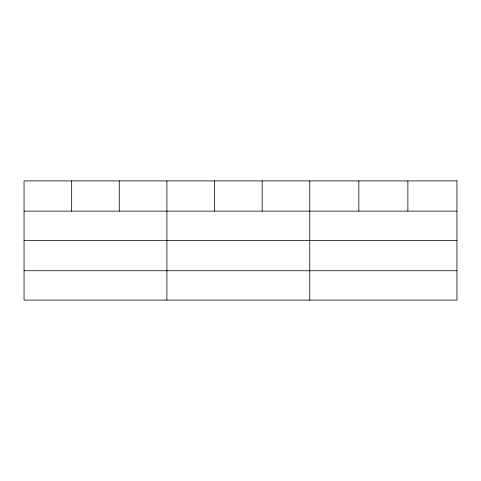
<?xml version="1.0" encoding="UTF-8"?>
<svg xmlns="http://www.w3.org/2000/svg" width="481" height="481" viewBox="0 0 481 481"><rect width="100%" height="100%" fill="white"/><g stroke="black" fill="none" stroke-linecap="round" stroke-linejoin="round"><path stroke-width="0.72" d="M24.05 211.129L456.95 211.129M24.05 240.488L456.95 240.488M24.05 270.743L456.95 270.743M407.888 180.898L407.888 211.129M358.826 180.898L358.826 211.129M309.764 180.898L309.764 300.102M262.145 180.898L262.145 211.129M214.526 180.898L214.526 211.129M166.907 180.898L166.907 300.102M119.288 180.898L119.288 211.129M71.669 180.898L71.669 211.129M456.95 180.898L24.05 180.898L24.05 300.102L456.95 300.102L456.95 180.898"/></g></svg>
